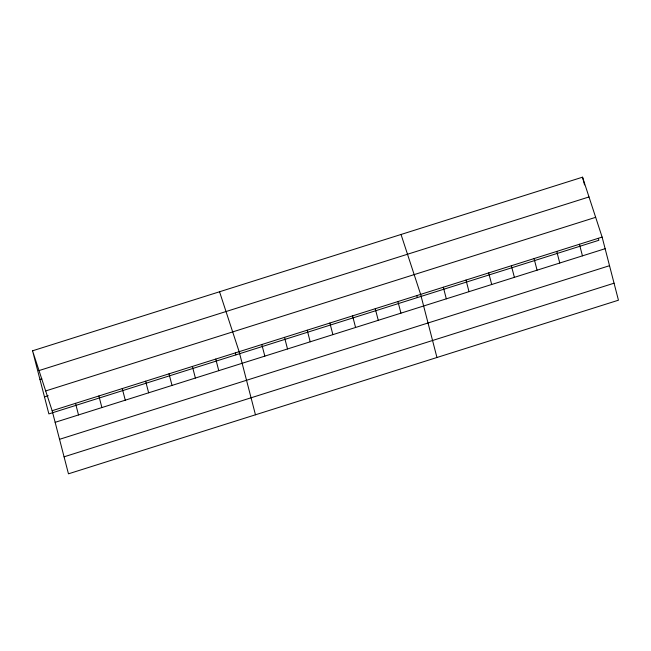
<?xml version="1.0" encoding="UTF-8"?>
<svg xmlns="http://www.w3.org/2000/svg" width="651" height="651" viewBox="0 0 651 651"><rect width="100%" height="100%" fill="white"/><g stroke="black" fill="none" stroke-linecap="round" stroke-linejoin="round"><path stroke-width="0.98" d="M32.55 350.799L582.539 177.178L602.126 237.094L618.45 300.201L68.461 473.822L52.145 410.716L32.55 350.799L48.874 413.906L598.855 240.284L598.367 238.396M39.011 370.574L589 196.952M39.947 379.395L41.819 378.809M45.676 390.942L595.665 217.32M44.471 396.907L48.215 395.727M52.145 410.716L602.126 237.094M55.14 422.32L605.129 248.698M59.534 439.311L609.523 265.698M64.067 456.823L614.056 283.201M401.04 234.474L420.636 294.39L436.951 357.497M219.55 291.77L239.137 351.686L255.461 414.793M582.539 177.178L584.541 184.908M579.439 244.255L582.442 255.859M556.76 251.416L559.754 263.02M534.072 258.577L537.067 270.181M511.385 265.746L514.38 277.342M488.698 272.907L491.692 284.503M466.01 280.068L469.005 291.664M443.323 287.229L446.317 298.833M416.876 295.692L417.364 297.58M397.948 301.551L400.943 313.155M375.261 308.712L378.264 320.316M352.573 315.873L355.576 327.477M329.886 323.034L332.889 334.638M307.199 330.203L310.201 341.799M284.511 337.364L287.514 348.96M261.824 344.525L264.827 356.121M235.377 352.988L235.865 354.876M215.766 359.067L218.76 370.663M192.387 366.44L195.39 378.044M169.016 373.82L172.01 385.425M145.637 381.201L148.64 392.805M122.266 388.582L125.269 400.178M98.887 395.963L101.89 407.559M75.516 403.335L78.519 414.939"/></g></svg>
